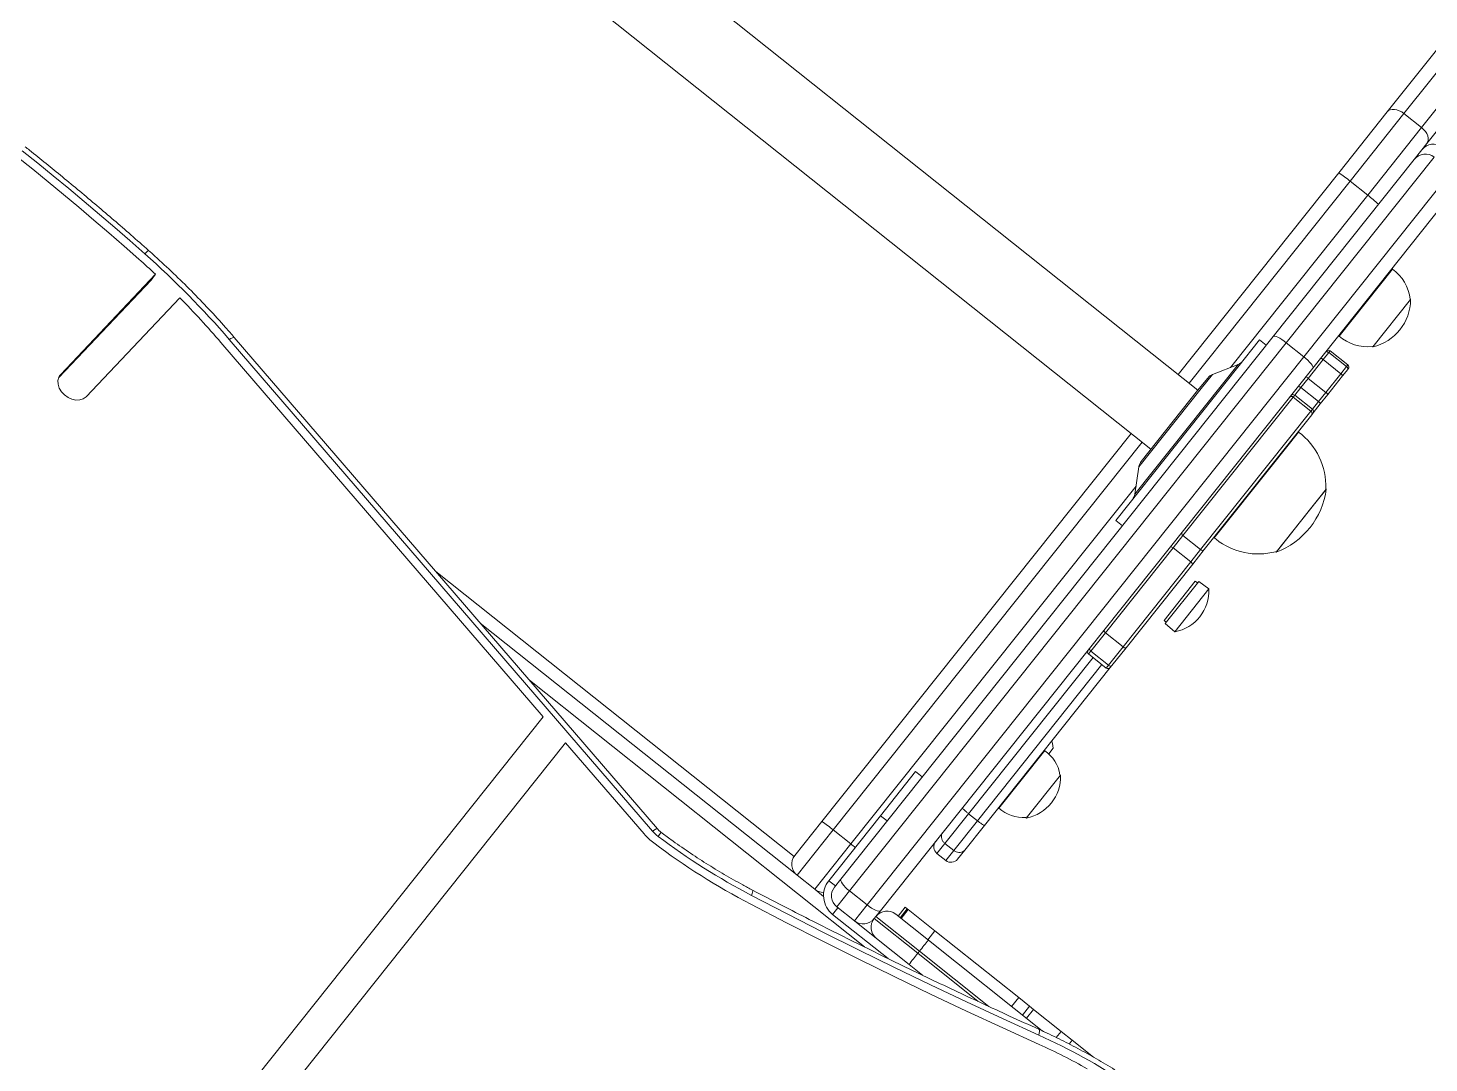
# Model space of a CAD drawing. Header units: millimetres. Extents: x -229914 to 856942, y -268655 to 87212.
# Drawn here: x -133271.1 to -132773.8, y 21958 to 22325.6 of the extents above; entities that cross this region are included whole.
import ezdxf

# ---------------------------------------------------------------- set-up
doc = ezdxf.new("R2010")
doc.units = ezdxf.units.MM

# ---------------------------------------------------------------- blocks, each defined once
blk = doc.blocks.new('Т912NEW')
at = {"color": 7, "linetype": 'Continuous', "lineweight": 15}
for p, q in [((4545.75, 4208.29), (4545.75, 3876.96)), ((4553.75, 3876.96), (4553.75, 4208.29)), ((4540.75, 3873.74), (4540.75, 4205.07)), ((4558.75, 4046.95), (4558.75, 3873.74)), ((4540.75, 3846.12), (4540.75, 3873.74)), ((4545.75, 3876.96), (4545.75, 3846.26)), ((4545.75, 3876.96), (4553.75, 3876.96)), ((4553.75, 3846.26), (4553.75, 3876.96)), ((4558.75, 3873.74), (4558.75, 3866.51)), ((4558.75, 3786.11), (4558.75, 3866.51)), ((4576.75, 3866.51), (4576.75, 3786.11)), ((4540.75, 3754.57), (4540.75, 3846.12)), ((4553.75, 3846.26), (4545.75, 3846.26)), ((4576.95, 3831.18), (4576.75, 3831.18)), ((4576.95, 3800.82), (4576.95, 3831.19)), ((4588.75, 3826.76), (4588.51, 3826.75)), ((4588.75, 3826.76), (4588.75, 3805.26)), ((4588.51, 3805.27), (4588.75, 3805.26)), ((4576.75, 3800.84), (4576.95, 3800.84)), ((4585.75, 3794.7), (4577.75, 3794.7)), ((4577.75, 3793.92), (4577.75, 3790.72)), ((4585.75, 3793.92), (4577.75, 3793.92)), ((4577.75, 3790.72), (4577.75, 3782.22)), ((4585.75, 3790.72), (4577.75, 3790.72)), ((4585.75, 3790.72), (4585.75, 3793.92)), ((4585.75, 3782.22), (4585.75, 3790.72)), ((4586.75, 3793.7), (4586.75, 3793.49)), ((4586.75, 3793.49), (4586.75, 3790.53)), ((4586.75, 3790.53), (4586.75, 3782.08)), ((4558.75, 3539.78), (4558.75, 3786.11)), ((4563.75, 3787.27), (4563.75, 3538.4)), ((4563.75, 3787.27), (4571.75, 3787.27)), ((4571.75, 3538.4), (4571.75, 3787.27)), ((4576.75, 3786.11), (4576.75, 3539.78)), ((4558.75, 3782.17), (4555.75, 3782.17)), ((4555.75, 3782.17), (4555.75, 3769.77)), ((4577.75, 3782.22), (4577.75, 3778.03)), ((4585.75, 3782.22), (4577.75, 3782.22)), ((4585.75, 3778.03), (4585.75, 3782.22)), ((4586.75, 3782.08), (4586.75, 3777.77)), ((4577.75, 3778.03), (4577.75, 3774.56)), ((4577.75, 3778.03), (4585.75, 3778.03)), ((4577.75, 3774.56), (4577.75, 3773.72)), ((4585.75, 3774.56), (4577.75, 3774.56)), ((4585.75, 3774.56), (4585.75, 3778.03)), ((4585.75, 3773.72), (4585.75, 3774.56)), ((4586.75, 3777.77), (4586.75, 3773.72)), ((4555.21, 3770.63), (4550.28, 3762.09)), ((4555.75, 3769.77), (4555.75, 3700.17)), ((4577.75, 3773.72), (4577.75, 3710.86)), ((4585.75, 3773.72), (4577.75, 3773.72)), ((4585.75, 3710.86), (4585.75, 3773.72)), ((4586.75, 3773.72), (4586.75, 3772.88)), ((4586.75, 3772.88), (4586.75, 3711.64)), ((4586.95, 3765.16), (4586.75, 3765.16)), ((4586.95, 3750.33), (4586.95, 3765.17)), ((4549.75, 3760.09), (4549.75, 3754.37)), ((4549.75, 3754.57), (4071.75, 3754.57)), ((4549.75, 3754.37), (4549.75, 3722.24)), ((4607.25, 3755.47), (4607.05, 3755.46)), ((4607.25, 3726.87), (4607.25, 3755.47)), ((4607.27, 3746.51), (4607.27, 3755.17)), ((4586.95, 3717.16), (4586.95, 3750.33)), ((4607.27, 3727.17), (4607.27, 3746.51)), ((4071.75, 3727.77), (4549.75, 3727.77)), ((4540.75, 3551.6), (4540.75, 3727.77)), ((4607.05, 3726.87), (4607.25, 3726.87)), ((4550.28, 3720.24), (4555.21, 3711.7)), ((4586.75, 3717.18), (4586.95, 3717.18)), ((4577.75, 3710.86), (4585.75, 3710.86)), ((4577.75, 3710.86), (4577.75, 3705.25)), ((4585.75, 3705.25), (4585.75, 3710.86)), ((4586.75, 3711.64), (4586.75, 3705.09)), ((4585.75, 3705.25), (4577.75, 3705.25)), ((4577.75, 3705.25), (4577.75, 3666.68)), ((4585.75, 3666.68), (4585.75, 3705.25)), ((4586.75, 3705.09), (4586.75, 3667.12)), ((4555.75, 3700.17), (4558.75, 3700.17)), ((4592.25, 3700.93), (4591.25, 3700.93)), ((4591.25, 3683.13), (4591.25, 3700.93)), ((4596.75, 3701.78), (4592.25, 3701.63)), ((4592.25, 3682.43), (4592.25, 3701.63)), ((4596.75, 3682.28), (4596.75, 3701.78)), ((4591.25, 3683.13), (4592.25, 3683.13)), ((4592.25, 3682.43), (4596.75, 3682.28)), ((4585.75, 3666.68), (4577.75, 3666.68)), ((4577.75, 3666.68), (4577.75, 3658.38)), ((4585.75, 3658.38), (4585.75, 3666.68)), ((4586.75, 3667.12), (4586.75, 3659.06)), ((4577.75, 3658.38), (4585.75, 3658.38)), ((4577.75, 3657.11), (4585.75, 3657.11)), ((4586.75, 3659.06), (4586.75, 3658.11)), ((4586.75, 3658.11), (4586.75, 3586.42)), ((4586.95, 3620.49), (4586.75, 3620.49)), ((4586.95, 3594.42), (4586.95, 3620.55)), ((4588.75, 3620.53), (4588.75, 3623.16)), ((4596.75, 3617.24), (4596.49, 3617.23)), ((4596.75, 3597.74), (4596.75, 3617.24)), ((4596.49, 3597.74), (4596.75, 3597.74)), ((4586.75, 3594.49), (4586.95, 3594.49)), ((4555.75, 3586.17), (4558.75, 3586.17)), ((4555.75, 3566.17), (4555.75, 3586.17)), ((4583.75, 3586.2), (4579.75, 3586.2)), ((4579.75, 3586.2), (4579.75, 3572.69)), ((4583.75, 3572.69), (4583.75, 3586.2)), ((4586.75, 3586.42), (4586.75, 3575.26)), ((4583.75, 3572.69), (4579.75, 3572.69)), ((4586.75, 3575.26), (4586.75, 3571.14)), ((4555.75, 3536.67), (4555.75, 3566.17)), ((4558.75, 3566.17), (4555.75, 3566.17)), ((4579.75, 3568.14), (4583.75, 3568.14)), ((4230.48, 3507.49), (4234.69, 3556.26)), ((4234.69, 3553.68), (4234.69, 3556.26)), ((4496.75, 3513.16), (4270.53, 3556.13)), ((4230.6, 3506.24), (4234.69, 3553.68)), ((4242.46, 3506.88), (4246.61, 3555.08)), ((4440.19, 3519.08), (4267.91, 3551.8)), ((4495.82, 3511.46), (4269.6, 3554.43)), ((4540.75, 3536.16), (4540.75, 3551.6)), ((4545.75, 3551.74), (4545.75, 3531.16)), ((4545.75, 3551.74), (4553.75, 3551.74)), ((4553.75, 3531.16), (4553.75, 3551.74)), ((4582.83, 3542.17), (4582.83, 3546.17)), ((4582.83, 3546.17), (4583.77, 3546.17)), ((4583.77, 3542.17), (4583.77, 3546.17)), ((4583.77, 3546.17), (4583.86, 3546.17)), ((4583.86, 3542.17), (4583.86, 3546.17)), ((4583.86, 3546.17), (4584.19, 3546.17)), ((4584.19, 3546.17), (4584.19, 3542.17)), ((4584.19, 3546.17), (4596.34, 3546.17)), ((4596.34, 3542.17), (4596.34, 3546.17)), ((4596.34, 3546.17), (4634.35, 3546.17)), ((4634.35, 3542.17), (4634.35, 3546.17)), ((4634.35, 3546.17), (4639.28, 3546.17)), ((4639.28, 3542.17), (4639.28, 3546.17)), ((4639.28, 3546.17), (4641.06, 3546.17)), ((4641.06, 3542.17), (4641.06, 3546.17)), ((4641.06, 3542.17), (4641.06, 3546.17)), ((4641.06, 3546.17), (4641.06, 3546.17)), ((4641.06, 3546.17), (4653.63, 3546.17)), ((4653.63, 3543.41), (4653.63, 3546.17)), ((4653.63, 3546.17), (4658.66, 3546.17)), ((4658.66, 3546.17), (4668.3, 3546.17)), ((4581.75, 3542.17), (4596.58, 3542.17)), ((4596.58, 3542.17), (4648.23, 3542.17)), ((4555.75, 3536.67), (4558.75, 3536.67)), ((4558.75, 3536.17), (4558.75, 3539.78)), ((4563.75, 3538.4), (4571.75, 3538.4)), ((4563.75, 3538.4), (4563.75, 3531.17)), ((4571.75, 3531.17), (4571.75, 3538.4)), ((4576.75, 3539.78), (4576.75, 3537.17)), ((4596.52, 3537.17), (4576.75, 3537.17)), ((4576.75, 3536.17), (4576.75, 3537.17)), ((4576.75, 3536.17), (4596.52, 3536.17)), ((4596.52, 3536.17), (4596.52, 3537.17)), ((4545.58, 3531.17), (4401.97, 3531.17)), ((4553.75, 3531.16), (4545.75, 3531.16)), ((4553.91, 3531.17), (4557.77, 3531.17)), ((4563.75, 3531.17), (4571.75, 3531.17)), ((4564.25, 3531.17), (4564.25, 3528.17)), ((4581.75, 3531.17), (4571.75, 3531.17)), ((4596.58, 3531.17), (4581.75, 3531.17)), ((4602.67, 3531.17), (4596.58, 3531.17)), ((4589.43, 3528.17), (4564.25, 3528.17)), ((4440.19, 3519.08), (4440.19, 3271.93)), ((4452.19, 3516.8), (4452.19, 3271.93)), ((4494.14, 3508.83), (4452.19, 3516.8))]:
    blk.add_line(p, q, dxfattribs=at)
at = {"color": 8, "linetype": 'Continuous', "lineweight": 15}
for p, q in [((4563.75, 3871.51), (4563.75, 3787.27)), ((4571.75, 3787.27), (4571.75, 3871.51)), ((4545.75, 3846.26), (4545.75, 3754.57)), ((4553.75, 3768.09), (4553.75, 3846.26)), ((4577.75, 3794.7), (4577.75, 3793.92)), ((4585.75, 3793.92), (4585.75, 3794.7)), ((4555.21, 3770.63), (4555.21, 3761.72)), ((4550.28, 3762.09), (4550.28, 3755.77)), ((4555.21, 3761.72), (4555.21, 3711.7)), ((4550.28, 3755.77), (4550.28, 3720.24)), ((4545.75, 3727.77), (4545.75, 3551.74)), ((4553.75, 3551.74), (4553.75, 3714.24)), ((4577.75, 3658.38), (4577.75, 3657.11)), ((4579.75, 3657.11), (4579.75, 3586.2)), ((4583.75, 3586.2), (4583.75, 3657.11)), ((4585.75, 3657.11), (4585.75, 3658.38)), ((4579.75, 3572.69), (4579.75, 3568.14)), ((4583.75, 3572.69), (4583.75, 3568.14)), ((4658.66, 3544.47), (4658.66, 3546.17)), ((4540.77, 3535.67), (4378.28, 3535.67)), ((4628.04, 3537.17), (4596.52, 3537.17)), ((4596.52, 3536.17), (4623.91, 3536.17)), ((4580.27, 3526.17), (4428.3, 3526.17)), ((4230.48, 3506.88), (4230.48, 3507.49))]:
    blk.add_line(p, q, dxfattribs=at)
at = {"color": 7, "linetype": 'Continuous', "lineweight": 15, "flags": 128}
for points in [[(4540.75, 3873.74), (4540.84, 3874.37), (4541.13, 3874.97), (4541.59, 3875.53), (4542.21, 3876.02), (4542.97, 3876.42), (4543.83, 3876.71), (4544.77, 3876.9), (4545.75, 3876.96)], [(4558.75, 3873.74), (4558.65, 3874.37), (4558.37, 3874.97), (4557.91, 3875.53), (4557.28, 3876.02), (4556.53, 3876.42), (4555.66, 3876.71), (4554.72, 3876.9), (4553.75, 3876.96)], [(4558.75, 3786.11), (4558.84, 3786.33), (4559.13, 3786.55), (4559.59, 3786.75), (4560.21, 3786.93), (4560.97, 3787.07), (4561.83, 3787.18), (4562.77, 3787.24), (4563.75, 3787.27)], [(4571.75, 3787.27), (4572.72, 3787.24), (4573.66, 3787.18), (4574.53, 3787.07), (4575.28, 3786.93), (4575.91, 3786.75), (4576.37, 3786.55), (4576.65, 3786.33), (4576.75, 3786.11)], [(4588.75, 3623.16), (4587.56, 3624.28), (4586.75, 3624.92)], [(4227.2, 3559.57), (4220.09, 3559.93), (4212.98, 3560.24), (4205.87, 3560.5), (4198.75, 3560.71), (4191.63, 3560.88), (4184.51, 3560.99), (4177.39, 3561.06), (4170.27, 3561.08)], [(4226.7, 3556.79), (4219.66, 3557.15), (4212.61, 3557.45), (4205.56, 3557.71), (4198.51, 3557.93), (4191.45, 3558.09), (4184.39, 3558.2), (4177.34, 3558.27), (4170.28, 3558.29)], [(4648.21, 3540.22), (4634.51, 3536.79), (4620.78, 3533.45), (4607, 3530.21), (4593.18, 3527.07), (4579.33, 3524.03), (4565.44, 3521.09), (4551.52, 3518.24), (4537.56, 3515.49)], [(4539.28, 3512.86), (4553.3, 3515.62), (4567.28, 3518.48), (4581.23, 3521.44), (4595.14, 3524.5), (4609.02, 3527.65), (4622.86, 3530.9), (4636.66, 3534.26), (4650.41, 3537.7)], [(4558.75, 3539.78), (4558.84, 3539.51), (4559.13, 3539.25), (4559.59, 3539.01), (4560.21, 3538.8), (4560.97, 3538.63), (4561.83, 3538.5), (4562.77, 3538.42), (4563.75, 3538.4)], [(4571.75, 3538.4), (4572.72, 3538.42), (4573.66, 3538.5), (4574.53, 3538.63), (4575.28, 3538.8), (4575.91, 3539.01), (4576.37, 3539.25), (4576.65, 3539.51), (4576.75, 3539.78)], [(4230.48, 3507.49), (4230.58, 3506.29), (4231.09, 3505.15), (4231.96, 3504.15), (4233.13, 3503.36), (4234.54, 3502.83), (4236.07, 3502.6), (4237.64, 3502.67), (4239.12, 3503.06), (4240.42, 3503.73), (4241.46, 3504.63), (4242.15, 3505.7), (4242.46, 3506.88)]]:
    blk.add_lwpolyline(points, dxfattribs=at)
at = {"color": 8, "linetype": 'Continuous', "lineweight": 15, "flags": 128}
for points in [[(4269.6, 3554.43), (4269.83, 3555.1), (4270.06, 3555.61), (4270.27, 3555.96), (4270.45, 3556.12), (4270.53, 3556.13)], [(4648.21, 3540.22), (4647.9, 3540.87), (4647.6, 3541.37), (4647.33, 3541.7), (4647.09, 3541.85), (4646.97, 3541.85)], [(4537.56, 3515.49), (4537.33, 3516.15), (4537.1, 3516.67), (4536.89, 3517.01), (4536.7, 3517.18), (4536.62, 3517.19)], [(4495.82, 3511.46), (4496.06, 3512.13), (4496.28, 3512.64), (4496.49, 3512.99), (4496.67, 3513.15), (4496.75, 3513.16)]]:
    blk.add_lwpolyline(points, dxfattribs=at)
at = {"color": 7, "linetype": 'Continuous', "lineweight": 15}
for centre, radius, start, end in [((4563.75, 3871.01), 5, 90, 180), ((4563.75, 3866.51), 5, 90, 180), ((4544.5, 3802.88), 43.39, 88.3511, 94.9593), ((4555, 3802.88), 43.39, 85.0408, 91.6489), ((4577.75, 3816.01), 15.21, 44.9558, 93.0153), ((4574.94, 3816.01), 17.5, 322.1, 37.9), ((4577.75, 3816.01), 15.21, 266.9847, 315.0442), ((4577.75, 3793.7), 1, 90, 180), ((4585.75, 3793.7), 1, 0, 90), ((4577.5, 3780.28), 1.96, 82.8154, 112.7165), ((4585.99, 3780.25), 1.98, 67.6712, 97.1191), ((4577.52, 3776.88), 1.17, 78.5494, 130.8419), ((4577.68, 3773.63), 0.932, 85.5349, 174.6349), ((4585.98, 3776.88), 1.17, 49.1582, 101.451), ((4585.82, 3773.63), 0.932, 5.3651, 94.4659), ((4551.75, 3772.63), 4, 330, 0), ((4587.75, 3741.17), 24.02, 36.5241, 91.9086), ((4553.75, 3760.09), 4, 150, 180), ((4583.76, 3741.17), 27.5, 328.6677, 31.3323), ((4587.75, 3741.17), 24.02, 270, 323.4759), ((4553.75, 3722.24), 4, 180, 210), ((4587.75, 3741.17), 24.02, 268.0914, 270), ((4551.75, 3709.7), 4, 360, 30), ((4577.65, 3711.77), 0.91, 188.0918, 276.2638), ((4585.85, 3711.77), 0.91, 263.7354, 351.9082), ((4577.5, 3703.56), 1.7, 81.759, 116.3395), ((4585.99, 3703.56), 1.7, 63.6606, 98.2412), ((4585.35, 3692.03), 15, 319.4584, 40.5416), ((4577.62, 3659.26), 0.888, 192.6459, 278.626), ((4577.75, 3658.11), 1, 180, 270), ((4585.88, 3659.26), 0.888, 261.3733, 347.354), ((4585.75, 3658.11), 1, 270, 360), ((4587.75, 3607.48), 13.09, 48.1152, 93.5043), ((4585.35, 3607.49), 15, 319.4584, 40.5416), ((4587.75, 3607.49), 13.09, 266.4957, 311.8848), ((4579.75, 3571.14), 3, 180, 270), ((4583.75, 3571.14), 3, 270, 0), ((4209.72, 3242.7), 314.55, 85.447, 86.9042), ((4210.04, 3240.16), 319.87, 79.2693, 86.9257), ((4210.41, 3248.82), 308.39, 79.2543, 83.2596), ((4544.5, 3508.36), 43.39, 88.3511, 94.9593), ((4703.31, 3323.04), 224.06, 95.1349, 104.2354), ((4581.75, 3537.17), 5, 90, 180), ((4705.29, 3538.42), 108.78, 178.0246, 180.6586), ((4702.84, 3331.44), 212.82, 99.1207, 104.262), ((4545.75, 3536.16), 5, 180, 270), ((4564.25, 3536.67), 8.5, 180, 270), ((4563.75, 3536.17), 5, 180, 270), ((4571.75, 3536.17), 5, 270, 360), ((4581.75, 3536.17), 5, 180, 270), ((4705.34, 3534.92), 108.83, 179.342, 181.9748), ((4553.75, 3536.16), 5, 270, 309.7352), ((4498.23, 3524.19), 12.95, 259.2971, 271.5879), ((4492.11, 3751.64), 240.48, 271.5435, 280.896), ((4492.12, 3757.82), 249.45, 271.5427, 280.8969), ((4498.22, 3530.44), 21.99, 259.2933, 271.5964)]:
    blk.add_arc(centre, radius, start, end, dxfattribs=at)
at = {"color": 8, "linetype": 'Continuous', "lineweight": 15}
for centre, radius, start, end in [((4232.55, 3559.67), 5.35, 161.7024, 181.0585), ((4553.68, 3372.49), 179.25, 89.3388, 89.9781), ((4488.37, 3511.36), 10.21, 359.3575, 9.4113)]:
    blk.add_arc(centre, radius, start, end, dxfattribs=at)
at = {"color": 7, "linetype": 'Continuous', "lineweight": 15}
for points, knots in [([(4576.75, 3793.49), (4576.75, 3793.49), (4576.75, 3793.52), (4576.77, 3793.6), (4576.88, 3793.72), (4577.11, 3793.83), (4577.41, 3793.91), (4577.64, 3793.92), (4577.75, 3793.92)], [0, 0, 0, 0, 0.010769, 0.142031, 0.356613, 0.571057, 0.78553, 1, 1, 1, 1]), ([(4576.75, 3790.53), (4576.75, 3790.53), (4576.75, 3790.55), (4576.78, 3790.58), (4576.88, 3790.63), (4577.11, 3790.68), (4577.41, 3790.71), (4577.64, 3790.71), (4577.75, 3790.72)], [0, 0, 0, 0, 0.0388146, 0.1414308, 0.356133, 0.5707093, 0.7853767, 1, 1, 1, 1]), ([(4585.75, 3793.92), (4585.86, 3793.92), (4586.09, 3793.91), (4586.38, 3793.83), (4586.61, 3793.72), (4586.73, 3793.6), (4586.75, 3793.52), (4586.75, 3793.49), (4586.75, 3793.49)], [0, 0, 0, 0, 0.214477, 0.428949, 0.64339, 0.857971, 0.989231, 1, 1, 1, 1]), ([(4586.75, 3790.53), (4586.75, 3790.53), (4586.75, 3790.55), (4586.72, 3790.58), (4586.61, 3790.63), (4586.38, 3790.68), (4586.09, 3790.71), (4585.86, 3790.71), (4585.75, 3790.72)], [0, 0, 0, 0, 0.0388144, 0.1414298, 0.3561304, 0.5707114, 0.7853689, 1, 1, 1, 1]), ([(4577.75, 3773.72), (4577.64, 3773.71), (4577.41, 3773.69), (4577.11, 3773.54), (4576.88, 3773.33), (4576.78, 3773.11), (4576.75, 3772.96), (4576.75, 3772.89), (4576.75, 3772.88)], [0, 0, 0, 0, 0.214662, 0.429284, 0.644051, 0.858539, 0.966084, 1, 1, 1, 1]), ([(4586.75, 3772.88), (4586.75, 3772.89), (4586.75, 3772.96), (4586.72, 3773.11), (4586.61, 3773.33), (4586.38, 3773.54), (4586.09, 3773.69), (4585.86, 3773.71), (4585.75, 3773.72)], [0, 0, 0, 0, 0.033916, 0.141459, 0.355946, 0.570712, 0.78534, 1, 1, 1, 1]), ([(4577.75, 3666.68), (4577.64, 3666.68), (4577.41, 3666.69), (4577.11, 3666.77), (4576.88, 3666.88), (4576.77, 3667), (4576.75, 3667.08), (4576.75, 3667.11), (4576.75, 3667.12)], [0, 0, 0, 0, 0.2145895, 0.4291712, 0.6437088, 0.8583518, 0.9835038, 1, 1, 1, 1]), ([(4586.75, 3667.12), (4586.75, 3667.11), (4586.75, 3667.08), (4586.72, 3667), (4586.61, 3666.88), (4586.38, 3666.77), (4586.09, 3666.69), (4585.86, 3666.68), (4585.75, 3666.68)], [0, 0, 0, 0, 0.016496, 0.141647, 0.356289, 0.570831, 0.785403, 1, 1, 1, 1]), ([(4576.75, 3586.42), (4576.75, 3586.41), (4576.75, 3586.4), (4576.82, 3586.36), (4577.16, 3586.3), (4577.84, 3586.25), (4578.74, 3586.21), (4579.41, 3586.21), (4579.75, 3586.2)], [0, 0, 0, 0, 0.02139, 0.141352, 0.356017, 0.570686, 0.785332, 1, 1, 1, 1]), ([(4583.75, 3586.2), (4584.09, 3586.21), (4584.76, 3586.21), (4585.66, 3586.25), (4586.34, 3586.3), (4586.67, 3586.36), (4586.75, 3586.4), (4586.75, 3586.41), (4586.75, 3586.42)], [0, 0, 0, 0, 0.214668, 0.429314, 0.643983, 0.858648, 0.97861, 1, 1, 1, 1]), ([(4576.75, 3575.26), (4576.75, 3575.25), (4576.75, 3575.06), (4576.82, 3574.58), (4577.16, 3573.87), (4577.84, 3573.22), (4578.74, 3572.77), (4579.41, 3572.72), (4579.75, 3572.69)], [0, 0, 0, 0, 0.007587, 0.141941, 0.356631, 0.57111, 0.785574, 1, 1, 1, 1]), ([(4583.75, 3572.69), (4584.09, 3572.72), (4584.76, 3572.77), (4585.66, 3573.22), (4586.34, 3573.87), (4586.68, 3574.58), (4586.75, 3575.06), (4586.75, 3575.25), (4586.75, 3575.26)], [0, 0, 0, 0, 0.214426, 0.42889, 0.643368, 0.858059, 0.992413, 1, 1, 1, 1]), ([(4227.47, 3561.35), (4224.68, 3561.49), (4216.59, 3561.91), (4203.2, 3562.41), (4187.57, 3562.77), (4176.59, 3562.87), (4170.91, 3562.87), (4170.26, 3562.87)], [0, 0, 0, 0, 0.146533, 0.424565, 0.702599, 0.966002, 1, 1, 1, 1]), ([(4270.53, 3556.13), (4269, 3556.42), (4264.55, 3557.24), (4257.15, 3558.42), (4248.32, 3559.59), (4239.43, 3560.52), (4232.47, 3561.06), (4228.48, 3561.29), (4227.47, 3561.35)], [0, 0, 0, 0, 0.1085869, 0.3139701, 0.5193594, 0.7247476, 0.9301359, 1, 1, 1, 1]), ([(4682.8, 3547.97), (4681.47, 3547.84), (4677.63, 3547.47), (4671.31, 3546.68), (4663.87, 3545.51), (4656.5, 3544.1), (4650.88, 3542.83), (4647.72, 3542.04), (4646.97, 3541.85)], [0, 0, 0, 0, 0.10937, 0.315903, 0.522455, 0.729013, 0.93558, 1, 1, 1, 1]), ([(4646.97, 3541.85), (4643.28, 3540.92), (4632.58, 3538.22), (4614.79, 3533.92), (4593.57, 3529.03), (4572.26, 3524.37), (4553.27, 3520.44), (4541.36, 3518.11), (4536.62, 3517.19)], [0, 0, 0, 0, 0.101348, 0.294061, 0.486777, 0.679492, 0.872207, 1, 1, 1, 1]), ([(4536.62, 3517.19), (4535.34, 3516.95), (4531.61, 3516.25), (4525.37, 3515.26), (4517.91, 3514.32), (4510.39, 3513.62), (4503.9, 3513.21), (4499.91, 3513.08), (4498.45, 3513.03)], [0, 0, 0, 0, 0.102445, 0.298347, 0.494262, 0.690181, 0.8861, 1, 1, 1, 1]), ([(4498.45, 3513.03), (4498.26, 3513.03), (4497.68, 3513.02), (4497.13, 3513.11), (4496.75, 3513.16)], [0, 0, 0, 0, 0.334752, 1, 1, 1, 1])]:
    blk.add_open_spline(points, degree=3, knots=knots, dxfattribs=at)

msp = doc.modelspace()

# ---------------------------------------------------------------- block references
at = {"rotation": 321.4676820499667}
msp.add_blockref('Т912NEW', (-138753.82306, 22094.20638), dxfattribs=at)

doc.saveas('drawing.dxf')
